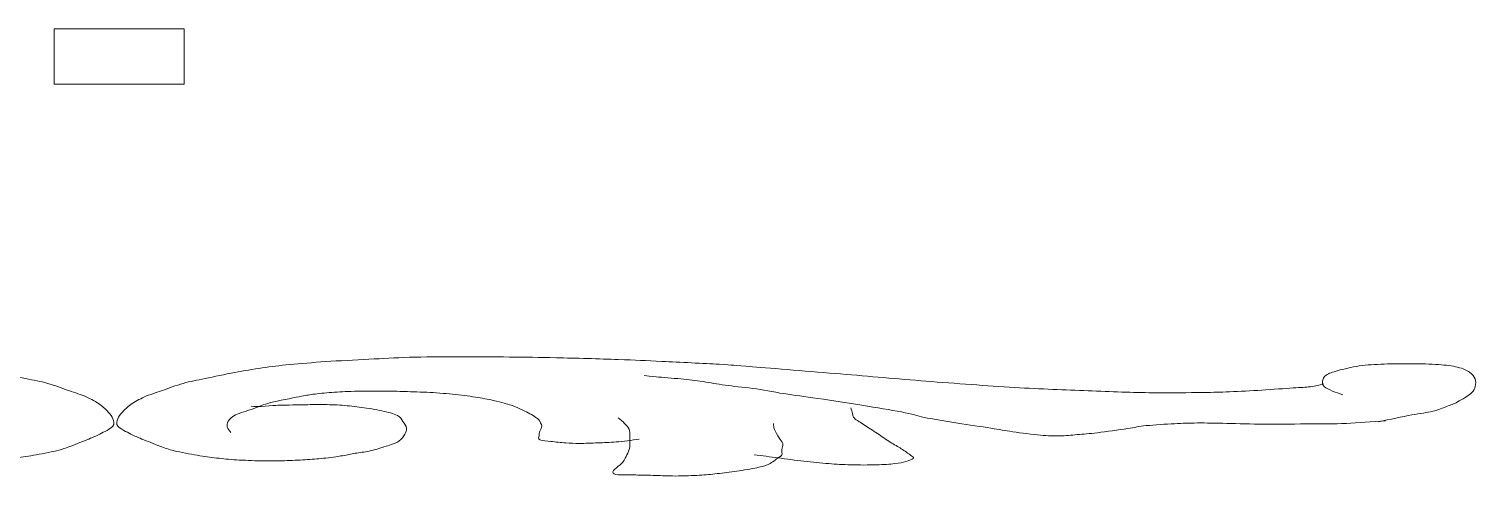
# Model space of a CAD drawing. Header units: millimetres. Extents: x -603 to 15, y -248 to 268.
# Drawn here: x -506.9 to -429.6, y -28.9 to -5 of the extents above; entities that cross this region are included whole.
import ezdxf

# ---------------------------------------------------------------- set-up
doc = ezdxf.new("R2010")
doc.units = ezdxf.units.MM
doc.header["$MEASUREMENT"] = 0
doc.layers.add('Camada 1', color=7, linetype='Continuous')

msp = doc.modelspace()

# ---------------------------------------------------------------- linework, layer by layer
at = {"layer": 'Camada 1', "color": 240, "lineweight": 9}
msp.add_open_spline([(-505.5923, -4.9636), (-505.5923, -4.9636), (-498.6315, -4.9636), (-498.6315, -4.9636), (-498.6315, -4.9636), (-498.6315, -4.9636), (-498.6315, -7.9136), (-498.6315, -7.9136), (-498.6315, -7.9136), (-498.6315, -7.9136), (-505.5923, -7.9136), (-505.5923, -7.9136), (-505.5923, -7.9136), (-505.5923, -7.9136), (-505.5923, -4.9636), (-505.5923, -4.9636)], degree=3, knots=[0, 0, 0, 0, 0.2, 0.2, 0.2, 0.2, 0.4, 0.4, 0.4, 0.4, 0.6, 0.6, 0.6, 0.6, 1, 1, 1, 1], dxfattribs=at)
at = {"layer": 'Camada 1', "color": 250, "lineweight": 9}
for points, knots in [([(-509.5734, -25.1291), (-509.8838, -25.1897), (-510.7773, -25.0818), (-510.9984, -25.0775), (-510.9984, -25.0775), (-511.2196, -25.0732), (-511.9321, -25.0581), (-512.3251, -25.0517), (-512.3251, -25.0517), (-512.7183, -25.0453), (-513.0035, -25.0345), (-513.3571, -25.0388), (-513.3571, -25.0388), (-513.7107, -25.0431), (-514.0827, -25.0514), (-514.4381, -25.0775), (-514.4381, -25.0775), (-514.7935, -25.1035), (-515.1169, -25.1439), (-515.4701, -25.1935), (-515.4701, -25.1935), (-515.8232, -25.243), (-516.2287, -25.3024), (-516.5511, -25.3739), (-516.5511, -25.3739), (-516.8734, -25.4455), (-517.1922, -25.5213), (-517.3864, -25.6189), (-517.3864, -25.6189), (-517.5806, -25.7163), (-517.5993, -25.8271), (-517.6812, -25.941), (-517.6812, -25.941), (-517.7631, -26.055), (-517.8614, -26.1874), (-517.8778, -26.3019), (-517.8778, -26.3019), (-517.8942, -26.4165), (-517.8451, -26.5101), (-517.7795, -26.6241), (-517.7795, -26.6241), (-517.7139, -26.7382), (-517.6075, -26.8911), (-517.4846, -26.985), (-517.4846, -26.985), (-517.3619, -27.079), (-517.1867, -27.128), (-517.0503, -27.1814), (-517.0503, -27.1814), (-516.9139, -27.2348), (-516.8636, -27.2472), (-516.6685, -27.3044), (-516.6685, -27.3044), (-516.4734, -27.3616), (-516.1389, -27.4673), (-515.8801, -27.5244), (-515.8801, -27.5244), (-515.6212, -27.5816), (-515.3671, -27.6032), (-515.1288, -27.6443), (-515.1288, -27.6443), (-514.8906, -27.6852), (-514.7332, -27.7261), (-514.4514, -27.7705), (-514.4514, -27.7705), (-514.1696, -27.8147), (-513.7753, -27.8731), (-513.4413, -27.9093), (-513.4413, -27.9093), (-513.1072, -27.9456), (-512.8054, -27.9654), (-512.456, -27.9871), (-512.456, -27.9871), (-512.1066, -28.0086), (-511.7428, -28.0291), (-511.3476, -28.0388), (-511.3476, -28.0388), (-510.9523, -28.0485), (-510.5197, -28.0528), (-510.0911, -28.0452), (-510.0911, -28.0452), (-509.6626, -28.0378), (-509.1812, -28.0184), (-508.7855, -27.9935), (-508.7855, -27.9935), (-508.3897, -27.9686), (-508.0763, -27.9376), (-507.7262, -27.8965), (-507.7262, -27.8965), (-507.3761, -27.8553), (-507.0701, -27.8124), (-506.6917, -27.7476), (-506.6917, -27.7476), (-506.3132, -27.6827), (-505.7949, -27.5895), (-505.4598, -27.508), (-505.4598, -27.508), (-505.1248, -27.4266), (-504.984, -27.3668), (-504.6962, -27.262), (-504.6962, -27.262), (-504.4086, -27.1573), (-503.9942, -26.988), (-503.7354, -26.8801), (-503.7354, -26.8801), (-503.4767, -26.7722), (-503.3592, -26.7285), (-503.1443, -26.6147), (-503.1443, -26.6147), (-502.9295, -26.501), (-502.5668, -26.3376), (-502.4483, -26.1988), (-502.4483, -26.1988), (-502.3299, -26.0599), (-502.4072, -25.9265), (-502.4483, -25.7992), (-502.4483, -25.7992), (-502.4894, -25.672), (-502.5792, -25.5652), (-502.6941, -25.4384), (-502.6941, -25.4384), (-502.8089, -25.3115), (-502.9391, -25.1745), (-503.1363, -25.0388), (-503.1363, -25.0388), (-503.3334, -24.9031), (-503.5938, -24.7515), (-503.8734, -24.6263), (-503.8734, -24.6263), (-504.1529, -24.5012), (-504.463, -24.4115), (-504.807, -24.2912), (-504.807, -24.2912), (-505.151, -24.1709), (-505.5499, -24.0127), (-505.9372, -23.9046), (-505.9372, -23.9046), (-506.3244, -23.7965), (-506.6579, -23.7435), (-507.1165, -23.6469), (-507.1165, -23.6469), (-507.5751, -23.5501), (-508.1806, -23.4192), (-508.6889, -23.3246), (-508.6889, -23.3246), (-509.1973, -23.23), (-509.6708, -23.1507), (-510.1631, -23.0798), (-510.1631, -23.0798), (-510.6554, -23.0087), (-511.0708, -22.9552), (-511.6372, -22.8993), (-511.6372, -22.8993), (-512.2036, -22.8433), (-512.8488, -22.7919), (-513.5536, -22.7447), (-513.5536, -22.7447), (-514.2585, -22.6973), (-515.1179, -22.6544), (-515.8631, -22.6158), (-515.8631, -22.6158), (-516.6084, -22.577), (-517.2289, -22.5341), (-518.0252, -22.5127), (-518.0252, -22.5127), (-518.8215, -22.4911), (-519.7365, -22.489), (-520.6296, -22.4869), (-520.6296, -22.4869), (-521.5225, -22.4848), (-522.5048, -22.4911), (-523.3813, -22.4997), (-523.3813, -22.4997), (-524.2577, -22.5083), (-524.9208, -22.5169), (-525.8874, -22.5384), (-525.8874, -22.5384), (-526.8539, -22.5599), (-528.2375, -22.5965), (-529.1796, -22.6286), (-529.1796, -22.6286), (-530.1217, -22.6609), (-530.6374, -22.6888), (-531.5382, -22.7317), (-531.5382, -22.7317), (-532.4391, -22.7747), (-533.7816, -22.8392), (-534.5848, -22.8864), (-534.5848, -22.8864), (-535.3879, -22.9337), (-535.2728, -22.9293), (-536.3538, -23.0153), (-536.3538, -23.0153), (-537.4348, -23.1012), (-539.5232, -23.2731), (-541.0711, -23.4019), (-541.0711, -23.4019), (-542.619, -23.5308), (-544.0928, -23.6683), (-545.6409, -23.7886), (-545.6409, -23.7886), (-547.189, -23.9089), (-548.9153, -24.0377), (-550.3582, -24.1237), (-550.3582, -24.1237), (-551.801, -24.2097), (-553.0604, -24.2569), (-554.2893, -24.3042), (-554.2893, -24.3042), (-555.5182, -24.3514), (-556.7114, -24.3922), (-557.729, -24.4073), (-557.729, -24.4073), (-558.7465, -24.4223), (-559.6941, -24.4029), (-560.3824, -24.3943), (-560.3824, -24.3943), (-561.0708, -24.3858), (-561.3236, -24.3772), (-561.8566, -24.3557), (-561.8566, -24.3557), (-562.3895, -24.3342), (-563.0111, -24.2998), (-563.5764, -24.2655), (-563.5764, -24.2655), (-564.1416, -24.2311), (-564.813, -24.1795), (-565.2471, -24.1495), (-565.2471, -24.1495), (-565.6811, -24.1194), (-565.9042, -24.1213), (-566.1807, -24.085), (-566.1807, -24.085), (-566.4573, -24.0488), (-566.6394, -23.9862), (-566.8687, -23.9368)], [0, 0, 0, 0, 0.0166667, 0.0166667, 0.0166667, 0.0166667, 0.0333333, 0.0333333, 0.0333333, 0.0333333, 0.05, 0.05, 0.05, 0.05, 0.0666667, 0.0666667, 0.0666667, 0.0666667, 0.0833333, 0.0833333, 0.0833333, 0.0833333, 0.1, 0.1, 0.1, 0.1, 0.1166667, 0.1166667, 0.1166667, 0.1166667, 0.1333333, 0.1333333, 0.1333333, 0.1333333, 0.15, 0.15, 0.15, 0.15, 0.1666667, 0.1666667, 0.1666667, 0.1666667, 0.1833333, 0.1833333, 0.1833333, 0.1833333, 0.2, 0.2, 0.2, 0.2, 0.2166667, 0.2166667, 0.2166667, 0.2166667, 0.2333333, 0.2333333, 0.2333333, 0.2333333, 0.25, 0.25, 0.25, 0.25, 0.2666667, 0.2666667, 0.2666667, 0.2666667, 0.2833333, 0.2833333, 0.2833333, 0.2833333, 0.3, 0.3, 0.3, 0.3, 0.3166667, 0.3166667, 0.3166667, 0.3166667, 0.3333333, 0.3333333, 0.3333333, 0.3333333, 0.35, 0.35, 0.35, 0.35, 0.3666667, 0.3666667, 0.3666667, 0.3666667, 0.3833333, 0.3833333, 0.3833333, 0.3833333, 0.4, 0.4, 0.4, 0.4, 0.4166667, 0.4166667, 0.4166667, 0.4166667, 0.4333333, 0.4333333, 0.4333333, 0.4333333, 0.45, 0.45, 0.45, 0.45, 0.4666667, 0.4666667, 0.4666667, 0.4666667, 0.4833333, 0.4833333, 0.4833333, 0.4833333, 0.5, 0.5, 0.5, 0.5, 0.5166667, 0.5166667, 0.5166667, 0.5166667, 0.5333333, 0.5333333, 0.5333333, 0.5333333, 0.55, 0.55, 0.55, 0.55, 0.5666667, 0.5666667, 0.5666667, 0.5666667, 0.5833333, 0.5833333, 0.5833333, 0.5833333, 0.6, 0.6, 0.6, 0.6, 0.6166667, 0.6166667, 0.6166667, 0.6166667, 0.6333333, 0.6333333, 0.6333333, 0.6333333, 0.65, 0.65, 0.65, 0.65, 0.6666667, 0.6666667, 0.6666667, 0.6666667, 0.6833333, 0.6833333, 0.6833333, 0.6833333, 0.7, 0.7, 0.7, 0.7, 0.7166667, 0.7166667, 0.7166667, 0.7166667, 0.7333333, 0.7333333, 0.7333333, 0.7333333, 0.75, 0.75, 0.75, 0.75, 0.7666667, 0.7666667, 0.7666667, 0.7666667, 0.7833333, 0.7833333, 0.7833333, 0.7833333, 0.8, 0.8, 0.8, 0.8, 0.8166667, 0.8166667, 0.8166667, 0.8166667, 0.8333333, 0.8333333, 0.8333333, 0.8333333, 0.85, 0.85, 0.85, 0.85, 0.8666667, 0.8666667, 0.8666667, 0.8666667, 0.8833333, 0.8833333, 0.8833333, 0.8833333, 0.9, 0.9, 0.9, 0.9, 0.9166667, 0.9166667, 0.9166667, 0.9166667, 0.9333333, 0.9333333, 0.9333333, 0.9333333, 0.95, 0.95, 0.95, 0.95, 0.9666667, 0.9666667, 0.9666667, 0.9666667, 1, 1, 1, 1]), ([(-495.0542, -25.1291), (-494.7438, -25.1897), (-493.8504, -25.0818), (-493.6292, -25.0775), (-493.6292, -25.0775), (-493.408, -25.0732), (-492.6955, -25.0581), (-492.3025, -25.0517), (-492.3025, -25.0517), (-491.9094, -25.0453), (-491.6241, -25.0345), (-491.2706, -25.0388), (-491.2706, -25.0388), (-490.917, -25.0431), (-490.5449, -25.0514), (-490.1895, -25.0775), (-490.1895, -25.0775), (-489.8342, -25.1035), (-489.5108, -25.1439), (-489.1576, -25.1935), (-489.1576, -25.1935), (-488.8045, -25.243), (-488.3989, -25.3024), (-488.0765, -25.3739), (-488.0765, -25.3739), (-487.7543, -25.4455), (-487.4354, -25.5213), (-487.2413, -25.6189), (-487.2413, -25.6189), (-487.047, -25.7163), (-487.0283, -25.8271), (-486.9464, -25.941), (-486.9464, -25.941), (-486.8645, -26.055), (-486.7662, -26.1874), (-486.7498, -26.3019), (-486.7498, -26.3019), (-486.7335, -26.4165), (-486.7826, -26.5101), (-486.8481, -26.6241), (-486.8481, -26.6241), (-486.9137, -26.7382), (-487.0201, -26.8911), (-487.143, -26.985), (-487.143, -26.985), (-487.2658, -27.079), (-487.4409, -27.128), (-487.5772, -27.1814), (-487.5772, -27.1814), (-487.7137, -27.2348), (-487.764, -27.2472), (-487.9591, -27.3044), (-487.9591, -27.3044), (-488.1543, -27.3616), (-488.4887, -27.4673), (-488.7475, -27.5244), (-488.7475, -27.5244), (-489.0064, -27.5816), (-489.2605, -27.6032), (-489.4988, -27.6443), (-489.4988, -27.6443), (-489.737, -27.6852), (-489.8944, -27.7261), (-490.1762, -27.7705), (-490.1762, -27.7705), (-490.458, -27.8147), (-490.8523, -27.8731), (-491.1863, -27.9093), (-491.1863, -27.9093), (-491.5204, -27.9456), (-491.8222, -27.9654), (-492.1716, -27.9871), (-492.1716, -27.9871), (-492.5209, -28.0086), (-492.8849, -28.0291), (-493.2802, -28.0388), (-493.2802, -28.0388), (-493.6754, -28.0485), (-494.108, -28.0528), (-494.5365, -28.0452), (-494.5365, -28.0452), (-494.965, -28.0378), (-495.4464, -28.0184), (-495.8421, -27.9935), (-495.8421, -27.9935), (-496.2379, -27.9686), (-496.5513, -27.9376), (-496.9015, -27.8965), (-496.9015, -27.8965), (-497.2515, -27.8553), (-497.5575, -27.8124), (-497.936, -27.7476), (-497.936, -27.7476), (-498.3144, -27.6827), (-498.8327, -27.5895), (-499.1678, -27.508), (-499.1678, -27.508), (-499.5029, -27.4266), (-499.6436, -27.3668), (-499.9314, -27.262), (-499.9314, -27.262), (-500.219, -27.1573), (-500.6335, -26.988), (-500.8922, -26.8801), (-500.8922, -26.8801), (-501.1509, -26.7722), (-501.2685, -26.7285), (-501.4833, -26.6147), (-501.4833, -26.6147), (-501.6981, -26.501), (-502.0609, -26.3376), (-502.1793, -26.1988), (-502.1793, -26.1988), (-502.2978, -26.0599), (-502.2204, -25.9265), (-502.1793, -25.7992), (-502.1793, -25.7992), (-502.1382, -25.672), (-502.0483, -25.5652), (-501.9335, -25.4384), (-501.9335, -25.4384), (-501.8188, -25.3115), (-501.6885, -25.1745), (-501.4913, -25.0388), (-501.4913, -25.0388), (-501.2942, -24.9031), (-501.0339, -24.7515), (-500.7542, -24.6263), (-500.7542, -24.6263), (-500.4747, -24.5012), (-500.1646, -24.4115), (-499.8207, -24.2912), (-499.8207, -24.2912), (-499.4766, -24.1709), (-499.0777, -24.0127), (-498.6904, -23.9046), (-498.6904, -23.9046), (-498.3032, -23.7965), (-497.9697, -23.7435), (-497.5111, -23.6469), (-497.5111, -23.6469), (-497.0525, -23.5501), (-496.4471, -23.4192), (-495.9386, -23.3246), (-495.9386, -23.3246), (-495.4303, -23.23), (-494.9568, -23.1507), (-494.4646, -23.0798), (-494.4646, -23.0798), (-493.9723, -23.0087), (-493.5568, -22.9552), (-492.9904, -22.8993), (-492.9904, -22.8993), (-492.424, -22.8433), (-491.7789, -22.7919), (-491.074, -22.7447), (-491.074, -22.7447), (-490.3691, -22.6973), (-489.5098, -22.6544), (-488.7645, -22.6158), (-488.7645, -22.6158), (-488.0192, -22.577), (-487.3988, -22.5341), (-486.6025, -22.5127), (-486.6025, -22.5127), (-485.8061, -22.4911), (-484.8911, -22.489), (-483.9981, -22.4869), (-483.9981, -22.4869), (-483.1051, -22.4848), (-482.1228, -22.4911), (-481.2464, -22.4997), (-481.2464, -22.4997), (-480.3699, -22.5083), (-479.7069, -22.5169), (-478.7402, -22.5384), (-478.7402, -22.5384), (-477.7737, -22.5599), (-476.3901, -22.5965), (-475.448, -22.6286), (-475.448, -22.6286), (-474.5059, -22.6609), (-473.9902, -22.6888), (-473.0894, -22.7317), (-473.0894, -22.7317), (-472.1886, -22.7747), (-470.846, -22.8392), (-470.0429, -22.8864), (-470.0429, -22.8864), (-469.2396, -22.9337), (-469.3549, -22.9293), (-468.2738, -23.0153), (-468.2738, -23.0153), (-467.1928, -23.1012), (-465.1044, -23.2731), (-463.5565, -23.4019), (-463.5565, -23.4019), (-462.0087, -23.5308), (-460.5349, -23.6683), (-458.9867, -23.7886), (-458.9867, -23.7886), (-457.4385, -23.9089), (-455.7123, -24.0377), (-454.2694, -24.1237), (-454.2694, -24.1237), (-452.8266, -24.2097), (-451.5672, -24.2569), (-450.3383, -24.3042), (-450.3383, -24.3042), (-449.1094, -24.3514), (-447.9163, -24.3922), (-446.8987, -24.4073), (-446.8987, -24.4073), (-445.8811, -24.4223), (-444.9335, -24.4029), (-444.2453, -24.3943), (-444.2453, -24.3943), (-443.5569, -24.3858), (-443.304, -24.3772), (-442.7711, -24.3557), (-442.7711, -24.3557), (-442.2382, -24.3342), (-441.6165, -24.2998), (-441.0512, -24.2655), (-441.0512, -24.2655), (-440.486, -24.2311), (-439.8146, -24.1795), (-439.3805, -24.1495), (-439.3805, -24.1495), (-438.9465, -24.1194), (-438.7234, -24.1213), (-438.4469, -24.085), (-438.4469, -24.085), (-438.1703, -24.0488), (-437.9882, -23.9862), (-437.7589, -23.9368)], [0, 0, 0, 0, 0.0166667, 0.0166667, 0.0166667, 0.0166667, 0.0333333, 0.0333333, 0.0333333, 0.0333333, 0.05, 0.05, 0.05, 0.05, 0.0666667, 0.0666667, 0.0666667, 0.0666667, 0.0833333, 0.0833333, 0.0833333, 0.0833333, 0.1, 0.1, 0.1, 0.1, 0.1166667, 0.1166667, 0.1166667, 0.1166667, 0.1333333, 0.1333333, 0.1333333, 0.1333333, 0.15, 0.15, 0.15, 0.15, 0.1666667, 0.1666667, 0.1666667, 0.1666667, 0.1833333, 0.1833333, 0.1833333, 0.1833333, 0.2, 0.2, 0.2, 0.2, 0.2166667, 0.2166667, 0.2166667, 0.2166667, 0.2333333, 0.2333333, 0.2333333, 0.2333333, 0.25, 0.25, 0.25, 0.25, 0.2666667, 0.2666667, 0.2666667, 0.2666667, 0.2833333, 0.2833333, 0.2833333, 0.2833333, 0.3, 0.3, 0.3, 0.3, 0.3166667, 0.3166667, 0.3166667, 0.3166667, 0.3333333, 0.3333333, 0.3333333, 0.3333333, 0.35, 0.35, 0.35, 0.35, 0.3666667, 0.3666667, 0.3666667, 0.3666667, 0.3833333, 0.3833333, 0.3833333, 0.3833333, 0.4, 0.4, 0.4, 0.4, 0.4166667, 0.4166667, 0.4166667, 0.4166667, 0.4333333, 0.4333333, 0.4333333, 0.4333333, 0.45, 0.45, 0.45, 0.45, 0.4666667, 0.4666667, 0.4666667, 0.4666667, 0.4833333, 0.4833333, 0.4833333, 0.4833333, 0.5, 0.5, 0.5, 0.5, 0.5166667, 0.5166667, 0.5166667, 0.5166667, 0.5333333, 0.5333333, 0.5333333, 0.5333333, 0.55, 0.55, 0.55, 0.55, 0.5666667, 0.5666667, 0.5666667, 0.5666667, 0.5833333, 0.5833333, 0.5833333, 0.5833333, 0.6, 0.6, 0.6, 0.6, 0.6166667, 0.6166667, 0.6166667, 0.6166667, 0.6333333, 0.6333333, 0.6333333, 0.6333333, 0.65, 0.65, 0.65, 0.65, 0.6666667, 0.6666667, 0.6666667, 0.6666667, 0.6833333, 0.6833333, 0.6833333, 0.6833333, 0.7, 0.7, 0.7, 0.7, 0.7166667, 0.7166667, 0.7166667, 0.7166667, 0.7333333, 0.7333333, 0.7333333, 0.7333333, 0.75, 0.75, 0.75, 0.75, 0.7666667, 0.7666667, 0.7666667, 0.7666667, 0.7833333, 0.7833333, 0.7833333, 0.7833333, 0.8, 0.8, 0.8, 0.8, 0.8166667, 0.8166667, 0.8166667, 0.8166667, 0.8333333, 0.8333333, 0.8333333, 0.8333333, 0.85, 0.85, 0.85, 0.85, 0.8666667, 0.8666667, 0.8666667, 0.8666667, 0.8833333, 0.8833333, 0.8833333, 0.8833333, 0.9, 0.9, 0.9, 0.9, 0.9166667, 0.9166667, 0.9166667, 0.9166667, 0.9333333, 0.9333333, 0.9333333, 0.9333333, 0.95, 0.95, 0.95, 0.95, 0.9666667, 0.9666667, 0.9666667, 0.9666667, 1, 1, 1, 1]), ([(-436.7271, -24.5104), (-436.9072, -24.4459), (-437.103, -24.3904), (-437.2676, -24.317), (-437.2676, -24.317), (-437.4321, -24.2438), (-437.6184, -24.1594), (-437.7098, -24.0722), (-437.7098, -24.0722), (-437.8012, -23.985), (-437.8245, -23.9032), (-437.8081, -23.8016), (-437.8081, -23.8016), (-437.7918, -23.6998), (-437.7542, -23.5655), (-437.6116, -23.4663), (-437.6116, -23.4663), (-437.4688, -23.3673), (-437.2703, -23.3039), (-436.9728, -23.2215), (-436.9728, -23.2215), (-436.6751, -23.1391), (-436.2604, -23.0358), (-435.8425, -22.9767), (-435.8425, -22.9767), (-435.4248, -22.9175), (-434.9865, -22.893), (-434.5158, -22.8735), (-434.5158, -22.8735), (-434.0452, -22.854), (-433.5259, -22.8564), (-433.0416, -22.8606), (-433.0416, -22.8606), (-432.5574, -22.865), (-432.0334, -22.8687), (-431.6167, -22.8993), (-431.6167, -22.8993), (-431.1999, -22.9299), (-430.8733, -22.9699), (-430.5847, -23.0411), (-430.5847, -23.0411), (-430.2962, -23.1123), (-430.1038, -23.2072), (-429.9459, -23.3118), (-429.9459, -23.3118), (-429.7881, -23.4163), (-429.7005, -23.5323), (-429.6512, -23.6597), (-429.6512, -23.6597), (-429.6017, -23.7871), (-429.6183, -23.9451), (-429.6512, -24.0722), (-429.6512, -24.0722), (-429.6839, -24.1992), (-429.6911, -24.2817), (-429.8477, -24.4201), (-429.8477, -24.4201), (-430.0044, -24.5585), (-430.3629, -24.7763), (-430.5847, -24.8971), (-430.5847, -24.8971), (-430.8066, -25.0177), (-430.9531, -25.0581), (-431.1744, -25.1419), (-431.1744, -25.1419), (-431.3957, -25.2257), (-431.5956, -25.3233), (-431.9115, -25.3997), (-431.9115, -25.3997), (-432.2274, -25.476), (-432.5583, -25.5003), (-433.0416, -25.5931), (-433.0416, -25.5931), (-433.525, -25.6858), (-434.22, -25.8347), (-434.809, -25.9555)], [0, 0, 0, 0, 0.05, 0.05, 0.05, 0.05, 0.1, 0.1, 0.1, 0.1, 0.15, 0.15, 0.15, 0.15, 0.2, 0.2, 0.2, 0.2, 0.25, 0.25, 0.25, 0.25, 0.3, 0.3, 0.3, 0.3, 0.35, 0.35, 0.35, 0.35, 0.4, 0.4, 0.4, 0.4, 0.45, 0.45, 0.45, 0.45, 0.5, 0.5, 0.5, 0.5, 0.55, 0.55, 0.55, 0.55, 0.6, 0.6, 0.6, 0.6, 0.65, 0.65, 0.65, 0.65, 0.7, 0.7, 0.7, 0.7, 0.75, 0.75, 0.75, 0.75, 0.8, 0.8, 0.8, 0.8, 0.85, 0.85, 0.85, 0.85, 0.9, 0.9, 0.9, 0.9, 1, 1, 1, 1]), ([(-434.437, -25.9109), (-435.1639, -25.9612), (-435.9266, -26.018), (-436.527, -26.0439), (-436.527, -26.0439), (-437.2756, -26.0761), (-437.6538, -26.0612), (-438.3817, -26.0685), (-438.3817, -26.0685), (-439.1095, -26.0758), (-440.1378, -26.0923), (-440.8944, -26.088), (-440.8944, -26.088), (-441.6509, -26.0837), (-442.3149, -26.0535), (-442.9144, -26.0427), (-442.9144, -26.0427), (-443.5139, -26.0319), (-444.0213, -26.02), (-444.491, -26.0232), (-444.491, -26.0232), (-444.9606, -26.0264), (-445.2661, -26.0383), (-445.7228, -26.0621), (-445.7228, -26.0621), (-446.1795, -26.0859), (-446.8029, -26.1222), (-447.2254, -26.1657), (-447.2254, -26.1657), (-447.6479, -26.2093), (-447.801, -26.258), (-448.2354, -26.3211), (-448.2354, -26.3211), (-448.6698, -26.3841), (-449.384, -26.4895), (-449.8311, -26.544), (-449.8311, -26.544), (-450.2781, -26.5986), (-450.576, -26.6192), (-450.9121, -26.6471), (-450.9121, -26.6471), (-451.2482, -26.6751), (-451.5116, -26.7072), (-451.8458, -26.7116), (-451.8458, -26.7116), (-452.1799, -26.7159), (-452.4558, -26.7098), (-452.8776, -26.6728), (-452.8776, -26.6728), (-453.2995, -26.636), (-453.9088, -26.5549), (-454.3518, -26.4924), (-454.3518, -26.4924), (-454.7948, -26.43), (-455.0397, -26.3765), (-455.5311, -26.2992), (-455.5311, -26.2992), (-456.0225, -26.2219), (-456.735, -26.1187), (-457.3, -26.0285), (-457.3, -26.0285), (-457.8652, -25.9383), (-458.4531, -25.8505), (-458.9217, -25.7578), (-458.9217, -25.7578), (-459.3902, -25.6651), (-459.567, -25.5799), (-460.101, -25.4743), (-460.101, -25.4743), (-460.635, -25.3688), (-461.3374, -25.2531), (-462.1156, -25.1263), (-462.1156, -25.1263), (-462.8938, -24.9996), (-464.0239, -24.8256), (-464.7691, -24.7139), (-464.7691, -24.7139), (-465.5143, -24.6022), (-466.0054, -24.5465), (-466.5872, -24.4561), (-466.5872, -24.4561), (-467.1691, -24.3658), (-467.7321, -24.248), (-468.2579, -24.1725), (-468.2579, -24.1725), (-468.7838, -24.0971), (-469.2887, -24.0653), (-469.7321, -24.005), (-469.7321, -24.005), (-470.1756, -23.9446), (-470.5176, -23.8676), (-470.9114, -23.8116), (-470.9114, -23.8116), (-471.3053, -23.7556), (-471.6725, -23.7129), (-472.0907, -23.6699), (-472.0907, -23.6699), (-472.509, -23.6269), (-473.0898, -23.584), (-473.4174, -23.5539), (-473.4174, -23.5539), (-473.7451, -23.5239), (-473.8433, -23.5109), (-474.0562, -23.4894)], [0, 0, 0, 0, 0.037037, 0.037037, 0.037037, 0.037037, 0.0740741, 0.0740741, 0.0740741, 0.0740741, 0.1111111, 0.1111111, 0.1111111, 0.1111111, 0.1481481, 0.1481481, 0.1481481, 0.1481481, 0.1851852, 0.1851852, 0.1851852, 0.1851852, 0.2222222, 0.2222222, 0.2222222, 0.2222222, 0.2592593, 0.2592593, 0.2592593, 0.2592593, 0.2962963, 0.2962963, 0.2962963, 0.2962963, 0.3333333, 0.3333333, 0.3333333, 0.3333333, 0.3703704, 0.3703704, 0.3703704, 0.3703704, 0.4074074, 0.4074074, 0.4074074, 0.4074074, 0.4444444, 0.4444444, 0.4444444, 0.4444444, 0.4814815, 0.4814815, 0.4814815, 0.4814815, 0.5185185, 0.5185185, 0.5185185, 0.5185185, 0.5555556, 0.5555556, 0.5555556, 0.5555556, 0.5925926, 0.5925926, 0.5925926, 0.5925926, 0.6296296, 0.6296296, 0.6296296, 0.6296296, 0.6666667, 0.6666667, 0.6666667, 0.6666667, 0.7037037, 0.7037037, 0.7037037, 0.7037037, 0.7407407, 0.7407407, 0.7407407, 0.7407407, 0.7777778, 0.7777778, 0.7777778, 0.7777778, 0.8148148, 0.8148148, 0.8148148, 0.8148148, 0.8518519, 0.8518519, 0.8518519, 0.8518519, 0.8888889, 0.8888889, 0.8888889, 0.8888889, 0.9259259, 0.9259259, 0.9259259, 0.9259259, 1, 1, 1, 1]), ([(-474.3178, -26.8948), (-474.7273, -26.942), (-475.1758, -27.0042), (-475.5463, -27.0365), (-475.5463, -27.0365), (-475.9169, -27.0689), (-476.2012, -27.0753), (-476.5291, -27.0881), (-476.5291, -27.0881), (-476.8569, -27.101), (-477.2233, -27.1139), (-477.5118, -27.1139), (-477.5118, -27.1139), (-477.8004, -27.1139), (-477.9934, -27.1053), (-478.2489, -27.0881), (-478.2489, -27.0881), (-478.5045, -27.0708), (-478.805, -27.0387), (-479.0351, -27.0108), (-479.0351, -27.0108), (-479.2652, -26.9828), (-479.5042, -26.979), (-479.6248, -26.9206), (-479.6248, -26.9206), (-479.7453, -26.8622), (-479.6739, -26.7789), (-479.6739, -26.7014), (-479.6739, -26.7014), (-479.6739, -26.624), (-479.6493, -26.5425), (-479.6248, -26.4566), (-479.6248, -26.4566), (-479.6002, -26.3707), (-479.517, -26.2858), (-479.5265, -26.1859), (-479.5265, -26.1859), (-479.536, -26.086), (-479.6294, -25.9379), (-479.6821, -25.8608), (-479.6821, -25.8608), (-479.7349, -25.7837), (-479.7622, -25.7805), (-479.8422, -25.7249), (-479.8422, -25.7249), (-479.9224, -25.6692), (-480.0455, -25.5917), (-480.1625, -25.5274), (-480.1625, -25.5274), (-480.2795, -25.4632), (-480.3945, -25.4103), (-480.5444, -25.3397), (-480.5444, -25.3397), (-480.6943, -25.269), (-480.9131, -25.1603), (-481.0616, -25.1034), (-481.0616, -25.1034), (-481.2102, -25.0464), (-481.2834, -25.0403), (-481.4312, -24.9998), (-481.4312, -24.9998), (-481.579, -24.9594), (-481.7183, -24.9139), (-481.9485, -24.8604), (-481.9485, -24.8604), (-482.1786, -24.8069), (-482.4724, -24.7357), (-482.8106, -24.6793), (-482.8106, -24.6793), (-483.1488, -24.6229), (-483.5487, -24.5704), (-483.9684, -24.5239), (-483.9684, -24.5239), (-484.3881, -24.4774), (-484.8656, -24.4301), (-485.3233, -24.4009), (-485.3233, -24.4009), (-485.7812, -24.3717), (-486.2842, -24.3631), (-486.7029, -24.3491), (-486.7029, -24.3491), (-487.1216, -24.3351), (-487.3629, -24.3199), (-487.836, -24.3167), (-487.836, -24.3167), (-488.3091, -24.3136), (-489.05, -24.3178), (-489.5359, -24.3297), (-489.5359, -24.3297), (-490.0216, -24.3416), (-490.3718, -24.3608), (-490.743, -24.388), (-490.743, -24.388), (-491.1141, -24.415), (-491.4598, -24.4524), (-491.7529, -24.4915), (-491.7529, -24.4915), (-492.0459, -24.5306), (-492.1134, -24.5469), (-492.4919, -24.621), (-492.4919, -24.621), (-492.8703, -24.695), (-493.61, -24.8283), (-494.0223, -24.9357), (-494.0223, -24.9357), (-494.4345, -25.0432), (-494.6329, -25.1506), (-494.9441, -25.2602), (-494.9441, -25.2602), (-495.2553, -25.3698), (-495.6633, -25.4801), (-495.8896, -25.5931), (-495.8896, -25.5931), (-496.1158, -25.706), (-496.2084, -25.8177), (-496.2827, -25.9281), (-496.2827, -25.9281), (-496.357, -26.0386), (-496.3565, -26.1489), (-496.3318, -26.2504), (-496.3318, -26.2504), (-496.3071, -26.3519), (-496.2008, -26.4394), (-496.1352, -26.5339)], [0, 0, 0, 0, 0.03125, 0.03125, 0.03125, 0.03125, 0.0625, 0.0625, 0.0625, 0.0625, 0.09375, 0.09375, 0.09375, 0.09375, 0.125, 0.125, 0.125, 0.125, 0.15625, 0.15625, 0.15625, 0.15625, 0.1875, 0.1875, 0.1875, 0.1875, 0.21875, 0.21875, 0.21875, 0.21875, 0.25, 0.25, 0.25, 0.25, 0.28125, 0.28125, 0.28125, 0.28125, 0.3125, 0.3125, 0.3125, 0.3125, 0.34375, 0.34375, 0.34375, 0.34375, 0.375, 0.375, 0.375, 0.375, 0.40625, 0.40625, 0.40625, 0.40625, 0.4375, 0.4375, 0.4375, 0.4375, 0.46875, 0.46875, 0.46875, 0.46875, 0.5, 0.5, 0.5, 0.5, 0.53125, 0.53125, 0.53125, 0.53125, 0.5625, 0.5625, 0.5625, 0.5625, 0.59375, 0.59375, 0.59375, 0.59375, 0.625, 0.625, 0.625, 0.625, 0.65625, 0.65625, 0.65625, 0.65625, 0.6875, 0.6875, 0.6875, 0.6875, 0.71875, 0.71875, 0.71875, 0.71875, 0.75, 0.75, 0.75, 0.75, 0.78125, 0.78125, 0.78125, 0.78125, 0.8125, 0.8125, 0.8125, 0.8125, 0.84375, 0.84375, 0.84375, 0.84375, 0.875, 0.875, 0.875, 0.875, 0.90625, 0.90625, 0.90625, 0.90625, 0.9375, 0.9375, 0.9375, 0.9375, 1, 1, 1, 1]), ([(-468.1755, -27.7197), (-467.7497, -27.7755), (-467.3402, -27.8292), (-466.8979, -27.8872), (-466.8979, -27.8872), (-466.4557, -27.9452), (-465.9731, -28.0161), (-465.522, -28.0677), (-465.522, -28.0677), (-465.0711, -28.1192), (-464.6141, -28.1642), (-464.1953, -28.1965), (-464.1953, -28.1965), (-463.7767, -28.2289), (-463.4441, -28.2502), (-463.016, -28.2609), (-463.016, -28.2609), (-462.588, -28.2718), (-462.0361, -28.2718), (-461.6401, -28.2609), (-461.6401, -28.2609), (-461.2443, -28.2502), (-460.9246, -28.2272), (-460.6574, -28.1965), (-460.6574, -28.1965), (-460.3902, -28.1659), (-460.2344, -28.1287), (-460.0678, -28.0805), (-460.0678, -28.0805), (-459.901, -28.0324), (-459.7188, -27.9733), (-459.6746, -27.913), (-459.6746, -27.913), (-459.6305, -27.8527), (-459.7155, -27.8315), (-459.822, -27.7455), (-459.822, -27.7455), (-459.9286, -27.6594), (-460.1332, -27.5135), (-460.3134, -27.3974), (-460.3134, -27.3974), (-460.4936, -27.2814), (-460.6902, -27.1847), (-460.903, -27.0495), (-460.903, -27.0495), (-461.1161, -26.9141), (-461.3617, -26.7379), (-461.591, -26.5855), (-461.591, -26.5855), (-461.8203, -26.4329), (-462.0742, -26.2697), (-462.2789, -26.1343), (-462.2789, -26.1343), (-462.4837, -25.9991), (-462.7121, -25.8753), (-462.8194, -25.7734), (-462.8194, -25.7734), (-462.9269, -25.6717), (-462.885, -25.6231), (-462.9177, -25.5286), (-462.9177, -25.5286), (-462.9506, -25.4341), (-462.9833, -25.3138), (-463.016, -25.2064)], [0, 0, 0, 0, 0.0588235, 0.0588235, 0.0588235, 0.0588235, 0.1176471, 0.1176471, 0.1176471, 0.1176471, 0.1764706, 0.1764706, 0.1764706, 0.1764706, 0.2352941, 0.2352941, 0.2352941, 0.2352941, 0.2941176, 0.2941176, 0.2941176, 0.2941176, 0.3529412, 0.3529412, 0.3529412, 0.3529412, 0.4117647, 0.4117647, 0.4117647, 0.4117647, 0.4705882, 0.4705882, 0.4705882, 0.4705882, 0.5294118, 0.5294118, 0.5294118, 0.5294118, 0.5882353, 0.5882353, 0.5882353, 0.5882353, 0.6470588, 0.6470588, 0.6470588, 0.6470588, 0.7058824, 0.7058824, 0.7058824, 0.7058824, 0.7647059, 0.7647059, 0.7647059, 0.7647059, 0.8235294, 0.8235294, 0.8235294, 0.8235294, 0.8823529, 0.8823529, 0.8823529, 0.8823529, 1, 1, 1, 1]), ([(-467.1437, -26.057), (-467.1272, -26.1601), (-467.1437, -26.2394), (-467.0945, -26.3663), (-467.0945, -26.3663), (-467.0454, -26.4932), (-466.9225, -26.6907), (-466.8488, -26.8175), (-466.8488, -26.8175), (-466.7752, -26.9441), (-466.6769, -27.021), (-466.6523, -27.1268), (-466.6523, -27.1268), (-466.6277, -27.2325), (-466.6932, -27.348), (-466.7015, -27.449), (-466.7015, -27.449), (-466.7096, -27.55), (-466.6684, -27.6587), (-466.7015, -27.7325), (-466.7015, -27.7325), (-466.7345, -27.8064), (-466.7833, -27.8055), (-466.8979, -27.8872), (-466.8979, -27.8872), (-467.0126, -27.9688), (-467.1982, -28.1329), (-467.3894, -28.2223), (-467.3894, -28.2223), (-467.5805, -28.3116), (-467.7386, -28.3527), (-468.0282, -28.4156), (-468.0282, -28.4156), (-468.3177, -28.4785), (-468.7554, -28.5434), (-469.1092, -28.5961), (-469.1092, -28.5961), (-469.4629, -28.6487), (-469.8147, -28.6948), (-470.1487, -28.7315), (-470.1487, -28.7315), (-470.4827, -28.7681), (-470.7631, -28.7951), (-471.1093, -28.8156), (-471.1093, -28.8156), (-471.4557, -28.8362), (-471.9254, -28.849), (-472.2179, -28.8545), (-472.2179, -28.8545), (-472.5104, -28.8599), (-472.5873, -28.8545), (-472.8585, -28.848), (-472.8585, -28.848), (-473.1296, -28.8415), (-473.5319, -28.8253), (-473.8439, -28.8156), (-473.8439, -28.8156), (-474.1558, -28.8059), (-474.4167, -28.8093), (-474.7307, -28.7897), (-474.7307, -28.7897), (-475.0446, -28.7702), (-475.6166, -28.8421), (-475.7159, -28.6991), (-475.7159, -28.6991), (-475.8152, -28.5561), (-475.322, -28.2784), (-475.1987, -28.1165), (-475.1987, -28.1165), (-475.0754, -27.9545), (-475.0385, -27.8608), (-474.977, -27.7281), (-474.977, -27.7281), (-474.9154, -27.5953), (-474.8536, -27.4823), (-474.8291, -27.3203), (-474.8291, -27.3203), (-474.8045, -27.1583), (-474.8243, -26.9182), (-474.8291, -26.7572), (-474.8291, -26.7572), (-474.834, -26.596), (-474.8124, -26.4728), (-474.8583, -26.3535), (-474.8583, -26.3535), (-474.9042, -26.2342), (-475.0058, -26.1452), (-475.1041, -26.0441), (-475.1041, -26.0441), (-475.2024, -25.9431), (-475.3334, -25.8465), (-475.448, -25.7476)], [0, 0, 0, 0, 0.0416667, 0.0416667, 0.0416667, 0.0416667, 0.0833333, 0.0833333, 0.0833333, 0.0833333, 0.125, 0.125, 0.125, 0.125, 0.1666667, 0.1666667, 0.1666667, 0.1666667, 0.2083333, 0.2083333, 0.2083333, 0.2083333, 0.25, 0.25, 0.25, 0.25, 0.2916667, 0.2916667, 0.2916667, 0.2916667, 0.3333333, 0.3333333, 0.3333333, 0.3333333, 0.375, 0.375, 0.375, 0.375, 0.4166667, 0.4166667, 0.4166667, 0.4166667, 0.4583333, 0.4583333, 0.4583333, 0.4583333, 0.5, 0.5, 0.5, 0.5, 0.5416667, 0.5416667, 0.5416667, 0.5416667, 0.5833333, 0.5833333, 0.5833333, 0.5833333, 0.625, 0.625, 0.625, 0.625, 0.6666667, 0.6666667, 0.6666667, 0.6666667, 0.7083333, 0.7083333, 0.7083333, 0.7083333, 0.75, 0.75, 0.75, 0.75, 0.7916667, 0.7916667, 0.7916667, 0.7916667, 0.8333333, 0.8333333, 0.8333333, 0.8333333, 0.875, 0.875, 0.875, 0.875, 0.9166667, 0.9166667, 0.9166667, 0.9166667, 1, 1, 1, 1])]:
    msp.add_open_spline(points, degree=3, knots=knots, dxfattribs=at)

doc.saveas('drawing.dxf')
